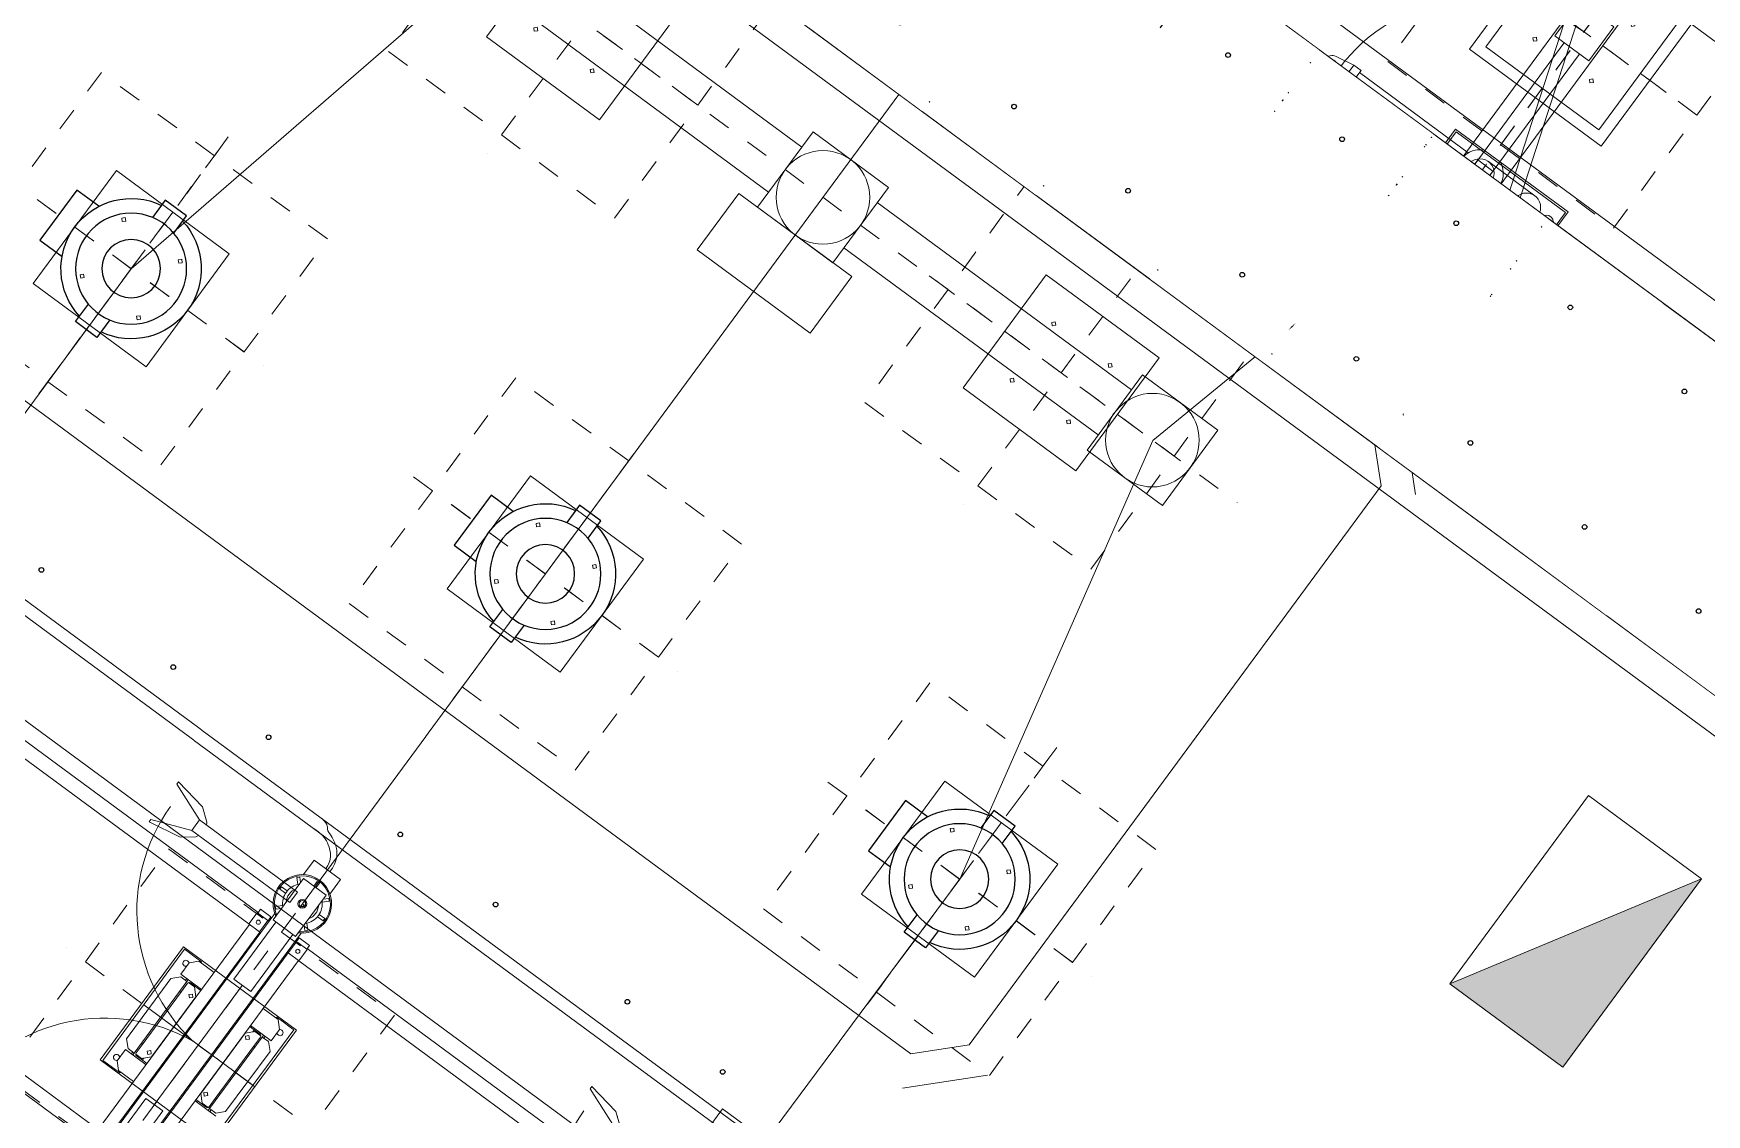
# Model space of a CAD drawing. Header units: metres. Extents: x 432095 to 435012, y 2470938 to 2473256.
# Drawn here: x 433775.65 to 433782.8, y 2471294.98 to 2471299.6 of the extents above; entities that cross this region are included whole.
import ezdxf

# ---------------------------------------------------------------- set-up
doc = ezdxf.new("R2010")
doc.units = ezdxf.units.M
doc.header["$MEASUREMENT"] = 0
doc.set_wipeout_variables(frame=1)
doc.linetypes.add('MB D$0$DASHDOT', pattern=[1, 0.5, -0.25, 0, -0.25])
doc.linetypes.add('MB D$0$HIDDEN', pattern=[0.375, 0.25, -0.125])
doc.layers.add('cong trinh tram 110kv', color=7, linetype='Continuous', lineweight=5)
doc.layers.add('MB D$0$TAM TB MOI', color=9, linetype='MB D$0$HIDDEN', lineweight=20)
for name, color, linetype in [('MB D$0$1.TB MOI', 3, 'Continuous'), ('MB D$0$4-Net thay', 4, 'Continuous'), ('MB D$0$muong cap', 4, 'Continuous')]:
    doc.layers.add(name, color=color, linetype=linetype)

# ---------------------------------------------------------------- blocks, each defined once
blk = doc.blocks.new('*U37')
at = {"color": 8}
blk.add_wipeout([(950, -140), (950, 680), (-250, 680), (-250, -140)], dxfattribs=at).dxf.layer = 'MB D$0$4-Net thay'
at = {"layer": 'MB D$0$4-Net thay', "color": 8}
for centre in [(0, 260), (700, 260)]:
    blk.add_circle(centre, 10, dxfattribs=at)
blk = doc.blocks.new('*U38')
at = {"layer": 'MB D$0$muong cap', "color": 0, "linetype": 'ByBlock', "lineweight": -2, "transparency": 16777216}
for p in [(0, 0), (3618, 0)]:
    blk.add_blockref('*U37', p, dxfattribs=at)
for p in [(2412, 0), (4824, 0)]:
    blk.add_blockref('*U37', p, dxfattribs=at)
blk.add_blockref('*U37', (1206, 0), dxfattribs=at)
blk = doc.blocks.new('MB D$0$Mong TB')
at = {"layer": 'cong trinh tram 110kv', "linetype": 'MB D$0$HIDDEN', "ltscale": 1.5}
for p, q in [((0, -700.1), (0, 699.9)), ((700, -0.1), (-700, -0.1))]:
    blk.add_line(p, q, dxfattribs=at)
at = {"layer": 'cong trinh tram 110kv', "linetype": 'MB D$0$HIDDEN'}
blk.add_lwpolyline([(-600, -600.1), (600, -600.1), (600, 599.9), (-600, 599.9)], close=True, dxfattribs=at)
at = {"layer": 'cong trinh tram 110kv'}
for points in [[(-300, -300.1), (300, -300.1), (300, 299.9), (-300, 299.9)], [(-150, 160.5), (-139.4, 149.9), (-150, 139.3), (-160.6, 149.9)], [(150, 160.5), (139.4, 149.9), (150, 139.3), (160.6, 149.9)], [(-150, -160.7), (-139.4, -150.1), (-150, -139.5), (-160.6, -150.1)], [(150, -160.7), (139.4, -150.1), (150, -139.5), (160.6, -150.1)]]:
    blk.add_lwpolyline(points, close=True, dxfattribs=at)
blk = doc.blocks.new('MB D$0$MC13')
at = {"layer": 'cong trinh tram 110kv', "linetype": 'MB D$0$DASHDOT', "ltscale": 0.5}
blk.add_line((0, -2200.7), (0, 2200.7), dxfattribs=at)
at = {"layer": 'cong trinh tram 110kv', "linetype": 'ByBlock'}
for p, q in [((-120, 200), (-120, 1550)), ((120, 200), (120, 1550)), ((-120, -1550), (-120, -200)), ((120, -1550), (120, -200))]:
    blk.add_line(p, q, dxfattribs=at)
for points in [[(-200, 1550), (-200, 1950), (200, 1950), (200, 1550)], [(-500, -300), (-500, 300), (-200, 300), (-200, -300)], [(-200, -200), (-200, 200), (200, 200), (200, -200)], [(-200, -1950), (-200, -1550), (200, -1550), (200, -1950)]]:
    blk.add_lwpolyline(points, close=True, dxfattribs=at)
for centre in [(0, 1750), (0, 0), (0, -1750)]:
    blk.add_circle(centre, 200, dxfattribs=at)
blk = doc.blocks.new('MB D$0$TI')
at = {"layer": 'MB D$0$1.TB MOI', "color": 0, "linetype": 'ByBlock'}
for points in [[(56.6, 230.7), (56.6, 323), (-56.6, 323), (-56.6, 230.7)], [(-269, -132.9), (-386.1, -132.9), (-386.1, 133.1), (-268.9, 133.1)], [(56.6, -230.4), (56.6, -322.6), (-56.6, -322.6), (-56.6, -230.4)]]:
    blk.add_lwpolyline(points, dxfattribs=at)
for centre, radius in [((0, 0.2), 237.4), ((0, 0), 125)]:
    blk.add_circle(centre, radius, dxfattribs=at)
for start, end in [(100.88073, 259.11927), (280.88073, 79.11927)]:
    blk.add_arc((0, 0), 300, start, end, dxfattribs=at)
at = {"layer": 'MB D$0$TAM TB MOI', "linetype": 'MB D$0$DASHDOT', "ltscale": 0.5}
for p, q in [((0, 664.1), (0, -664.1)), ((601.2, 0), (-601.2, 0))]:
    blk.add_line(p, q, dxfattribs=at)
blk = doc.blocks.new('MB D$0$DCL1Lt')
at = {"layer": 'cong trinh tram 110kv', "linetype": 'ByBlock'}
blk.add_hatch(color=256, dxfattribs=at).paths.add_polyline_path([(2144.1, 997.3), (2131.4, 984.6), (2194.2, 984.6), (2194.2, 1068.7), (2131.4, 1068.7), (2144.1, 1056), (2181.5, 1056), (2181.5, 997.3)])
at = {"layer": 'cong trinh tram 110kv', "linetype": 'ByBlock', "ltscale": 500}
for p, q in [((-2300, 1002.1), (2582.1, 1002.1)), ((705.8, 1054.5), (849.9, 1054.5)), ((705.8, 1051.3), (849.9, 1051.3)), ((705.8, 1047.6), (849.9, 1047.6)), ((705.8, 1043), (849.9, 1043)), ((705.8, 1014), (849.9, 1014)), ((705.8, 1008.4), (849.9, 1008.4)), ((705.8, 1005.6), (849.9, 1005.6)), ((2582.1, 959.2), (-2300, 959.2)), ((1925.1, -530.8), (2424.7, 965.7)), ((1980, -530.8), (2479.6, 965.7)), ((2245.8, 838.5), (2428.4, 986.9)), ((2288.3, 796.1), (2470.8, 944.5))]:
    blk.add_line(p, q, dxfattribs=at)
at = {"layer": 'cong trinh tram 110kv', "linetype": 'MB D$0$DASHDOT', "ltscale": 0.5}
for p, q in [((592.5, 1028.3), (2087.9, 1028.3)), ((2199.6, 749.9), (2496.7, 1012.8)), ((2200, -1096.5), (2200, 918.7)), ((2355.7, 750), (1366.6, 749.7)), ((2637.1, 0), (-2829.6, 0))]:
    blk.add_line(p, q, dxfattribs=at)
at = {"layer": 'cong trinh tram 110kv', "linetype": 'ByBlock'}
for p, q in [((705, 1058.3), (2127.4, 1058.3)), ((2144.1, 1056), (2131.4, 1068.7)), ((2252.7, 1038.1), (2194.2, 1038.1)), ((2194.2, 1027), (2240.9, 1027)), ((2240.9, 1027), (2240.9, 918.8)), ((2252.7, 906.5), (2252.7, 1038.1)), ((2522.7, 750), (2522.7, 1002.1)), ((2582.1, 750), (2582.1, 1002.1)), ((705, 998.3), (2127.4, 998.3)), ((2100, 968.3), (2100, 790)), ((2300, 968.3), (2100, 968.3)), ((2144.1, 997.3), (2131.4, 984.6)), ((2300, -990.9), (2300, 968.3)), ((2240.9, 918.8), (2146.1, 918.8)), ((2146.1, 918.8), (2146.1, 906.5)), ((1492, 799.8), (1409.1, 785.7)), ((2100, -710), (2100, 850)), ((2160, 90), (2160, 790)), ((2446.6, 810.8), (2199.9, 810.8)), ((2240, 90), (2240, 790)), ((1409.1, 713.2), (1492, 697.9)), ((2446.6, 689), (2199.9, 689))]:
    blk.add_line(p, q, dxfattribs=at)
at = {"layer": 'cong trinh tram 110kv', "linetype": 'ByBlock', "ltscale": 0.8}
for p, q in [((2108.3, 790), (1530.5, 789.7)), ((2108.3, 710), (1530.5, 709.7))]:
    blk.add_line(p, q, dxfattribs=at)
at = {"layer": 'cong trinh tram 110kv', "linetype": 'ByBlock', "ltscale": 500}
for points in [[(2602.3, 1147), (2004.6, 1147), (2004.6, 660.3), (2602.3, 660.3)], [(2593.9, 1138.6), (2013, 1138.6), (2013, 668.6), (2593.9, 668.6)], [(2290, 87.9), (2110, 87.9), (2110, -92.1), (2290, -92.1)]]:
    blk.add_lwpolyline(points, close=True, dxfattribs=at)
at = {"layer": 'cong trinh tram 110kv', "linetype": 'ByBlock'}
for points in [[(2172.9, 968.3), (2127.4, 968.3), (2127.4, 1067.5), (2172.9, 1067.5)], [(2271, 1012.5), (2172.9, 1012.5), (2172.9, 968.3), (2271, 968.3)], [(1530.5, 799.8), (1492, 799.8), (1492, 697.9), (1530.5, 697.9)]]:
    blk.add_lwpolyline(points, close=True, dxfattribs=at)
for points in [[(2131.4, 1068.7), (2194.2, 1068.7), (2194.2, 984.6), (2131.4, 984.6)], [(2144.1, 1056), (2181.5, 1056), (2181.5, 997.3), (2144.1, 997.3)], [(2297.1, 773.7), (2252.7, 906.5), (2143.7, 906.5), (2104.5, 779.5)], [(2067.1, -349.8), (1850.2, -349.8), (1850.2, 349.8), (2549.8, 349.8), (2549.8, -349.8), (2333.1, -349.8)]]:
    blk.add_lwpolyline(points, dxfattribs=at)
at = {"layer": 'cong trinh tram 110kv', "linetype": 'ByBlock', "ltscale": 700}
blk.add_lwpolyline([(2240, 710), (2160, 710), (2160, 790), (2240, 790)], close=True, dxfattribs=at)
at = {"layer": 'cong trinh tram 110kv', "linetype": 'ByBlock', "ltscale": 500}
for centre, radius in [((2449.6, 965.7), 30), ((2199.9, 749.9), 60.9), ((2446.7, 749.9), 60.9)]:
    blk.add_circle(centre, radius, dxfattribs=at)
at = {"layer": 'cong trinh tram 110kv', "linetype": 'ByBlock'}
for centre, radius in [((1415.8, 749.5), 18.1), ((2552.4, 750), 29.7)]:
    blk.add_circle(centre, radius, dxfattribs=at)
at = {"layer": 'cong trinh tram 110kv', "linetype": 'ByBlock', "ltscale": 700}
blk.add_arc((2200, 750), 100, 293.57818, 246.42182, dxfattribs=at)
at = {"layer": 'cong trinh tram 110kv', "linetype": 'ByBlock'}
blk.add_arc((1415.8, 749.5), 36.9, 98.82639, 259.54634, dxfattribs=at)
at = {"layer": 'cong trinh tram 110kv', "linetype": 'ByBlock', "ltscale": 0.8}
blk.add_arc((2200, 750), 750, 180, 270, dxfattribs=at)
blk = doc.blocks.new('MB D$0$DCL2L')
at = {"layer": 'cong trinh tram 110kv', "linetype": 'ByBlock'}
for p, q in [((-70, 646.4), (-70, -646.4)), ((70, 646.4), (70, -646.4)), ((-45, 620), (-45, 317)), ((45, 620), (45, 317)), ((130, 608), (2075, 608)), ((-130, 545), (-130, -545)), ((-75, 545), (-75, -545)), ((75, -545), (75, 545)), ((130, -545), (130, 545)), ((133, 545), (2072, 545)), ((-290, -295), (-290, 295)), ((-70, 290), (-75, 290)), ((45, 317), (-45, 317)), ((0, -317), (0, 317)), ((75, 290), (70, 290)), ((210, 290), (130, 290)), ((200, 295), (208.8, 295)), ((200, 290), (200, 295)), ((208, 291), (208, 290)), ((208.8, 295), (219, 295)), ((240, 260), (210, 290)), ((219, 295), (285, 295)), ((290, 295), (285, 295)), ((290, 295), (290, -295)), ((240, 260), (240, 200)), ((-233, 190), (-263, 160)), ((-263, -160), (-263, 160)), ((-130, 200), (-240, 200)), ((-200, 190), (-233, 190)), ((-208, 190), (-208, 200)), ((-200, 190), (-200, 200)), ((-200, -190), (-200, 190)), ((-194, 185), (-194, 141.5)), ((-192.5, 190), (-161, 190)), ((-189.7, 192.7), (-189.7, 190)), ((-141.5, 194), (-185, 194)), ((-131, 160), (-161, 190)), ((-130, 194), (-141.5, 194)), ((-137, 200), (-137, 198.5)), ((-131, 160), (-131, -160)), ((-130, 154), (-131, 154)), ((-70, 200), (-75, 200)), ((-70, 194), (-75, 194)), ((-70, 154), (-75, 154)), ((75, 200), (70, 200)), ((75, 194), (70, 194)), ((75, 154), (70, 154)), ((240, 200), (130, 200)), ((141.5, 194), (130, 194)), ((131, 154), (130, 154)), ((161, 190), (131, 160)), ((131, -160), (131, 160)), ((137, 198.5), (137, 200)), ((185, 194), (141.5, 194)), ((154.3, 194), (154.3, 183.3)), ((192.5, 190), (161, 190)), ((182.6, 193), (182.6, 194)), ((194, 141.5), (194, 185)), ((200, 200), (200, 190)), ((200, 190), (200, -190)), ((200, 190), (233, 190)), ((208, 200), (208, 190)), ((263, 160), (233, 190)), ((263, 160), (263, -160)), ((-198.5, 137), (-200, 137)), ((-194, 141.5), (-194, -141.5)), ((194, -141.5), (194, 141.5)), ((200, 137), (198.5, 137)), ((290, 0), (-290, 0)), ((-200, -137), (-198.5, -137)), ((-194, -141.5), (-194, -185)), ((194, -185), (194, -141.5)), ((198.5, -137), (200, -137)), ((-263, -160), (-233, -190)), ((-240, -260), (-240, -200)), ((-240, -200), (-130, -200)), ((-200, -190), (-233, -190)), ((-208, -200), (-208, -190)), ((-200, -200), (-200, -190)), ((-192.5, -190), (-161, -190)), ((-185, -194), (-141.5, -194)), ((-182.6, -193), (-182.6, -194)), ((-161, -190), (-131, -160)), ((-154.3, -194), (-154.3, -183.3)), ((-141.5, -194), (-130, -194)), ((-137, -198.5), (-137, -200)), ((-131, -154), (-130, -154)), ((-75, -154), (-70, -154)), ((-75, -194), (-70, -194)), ((-75, -200), (-70, -200)), ((70, -154), (75, -154)), ((70, -194), (75, -194)), ((70, -200), (75, -200)), ((130, -154), (131, -154)), ((130, -194), (141.5, -194)), ((130, -200), (240, -200)), ((131, -160), (161, -190)), ((137, -200), (137, -198.5)), ((141.5, -194), (185, -194)), ((192.5, -190), (161, -190)), ((189.7, -192.7), (189.7, -190)), ((200, -190), (200, -200)), ((200, -190), (233, -190)), ((208, -190), (208, -200)), ((233, -190), (263, -160)), ((240, -260), (240, -200)), ((-240, -260), (-210, -290)), ((210, -290), (240, -260)), ((-290, -295), (-285, -295)), ((-219, -295), (-285, -295)), ((-208.8, -295), (-219, -295)), ((-210, -290), (-130, -290)), ((-200, -295), (-208.8, -295)), ((-208, -291), (-208, -290)), ((-200, -290), (-200, -295)), ((-75, -290), (-70, -290)), ((-45, -317), (45, -317)), ((-45, -620), (-45, -317)), ((45, -620), (45, -317)), ((70, -290), (75, -290)), ((130, -290), (210, -290)), ((200, -295), (200, -290)), ((208.8, -295), (200, -295)), ((208, -290), (208, -291)), ((208.8, -295), (219, -295)), ((219, -295), (285, -295)), ((290, -295), (285, -295)), ((-133, -545), (-2062, -545)), ((-133, -545), (-131, -545)), ((-133, -605), (-133, -545)), ((-83, -545), (-131, -545)), ((-76, -545), (-83, -545)), ((-76, -545), (-74, -545)), ((-76, -605), (-76, -545)), ((-70, -545), (-74, -545)), ((70, -545), (74, -545)), ((76, -545), (74, -545)), ((76, -545), (76, -605)), ((76, -545), (83, -545)), ((83, -545), (131, -545)), ((133, -545), (131, -545)), ((133, -545), (133, -605)), ((2072, -545), (133, -545)), ((-130, -608), (-2065, -608)), ((-133, -605), (-131, -605)), ((-83, -605), (-131, -605)), ((-130, -605), (-130, -625)), ((-130, -625), (-75, -625)), ((-76, -605), (-83, -605)), ((-76, -605), (-74, -605)), ((-75, -605), (-75, -625)), ((-70, -608), (-75, -608)), ((-70, -605), (-74, -605)), ((-60, -620), (60, -620)), ((-60, -840), (-60, -620)), ((60, -620), (60, -840)), ((70, -605), (74, -605)), ((75, -608), (70, -608)), ((76, -605), (74, -605)), ((75, -625), (75, -605)), ((130, -625), (75, -625)), ((76, -605), (83, -605)), ((83, -605), (131, -605)), ((130, -625), (130, -605)), ((2075, -608), (130, -608)), ((133, -605), (131, -605)), ((-1967, -655), (-1967, -1110)), ((-77.1, -664.4), (-85.6, -672.9)), ((-85.6, -672.9), (-64.2, -694.3)), ((-60, -681.5), (-77.1, -664.4)), ((77.1, -664.4), (60, -681.5)), ((64.2, -694.3), (85.6, -672.9)), ((85.6, -672.9), (77.1, -664.4)), ((567.2, -722.3), (735.1, -656.6)), ((-1627.8, -777.7), (-1459.9, -843.4)), ((-1627.8, -777.7), (-1459.9, -843.4)), ((-84.8, -744), (-115, -744)), ((-115, -744), (-115, -756)), ((-115, -756), (-84.8, -756)), ((-9, -741), (0, -741)), ((-9, -750), (-9, -741)), ((0, -750), (-9, -750)), ((0, -741), (0, -750)), ((115, -744), (84.8, -744)), ((84.8, -756), (115, -756)), ((115, -756), (115, -744)), ((567.2, -777.7), (735.1, -843.4)), ((-64.2, -805.7), (-85.6, -827.1)), ((-85.6, -827.1), (-77.1, -835.6)), ((-77.1, -835.6), (-60, -818.5)), ((-70, -853.6), (-70, -930)), ((60, -840), (-60, -840)), ((-6, -840), (-6, -865)), ((6, -865), (6, -840)), ((60, -818.5), (77.1, -835.6)), ((85.6, -827.1), (64.2, -805.7)), ((70, -853.6), (70, -930)), ((77.1, -835.6), (85.6, -827.1)), ((-6, -865), (6, -865)), ((-70, -930), (70, -930)), ((-1967, -1110), (-2567, -1110))]:
    blk.add_line(p, q, dxfattribs=at)
for points in [[(735.1, -656.6), (735.1, -644.5), (589.2, -669.4), (536, -710.4), (530.3, -722.3)], [(-1459.9, -843.4), (-1459.9, -855.5), (-1605.8, -830.6), (-1659, -789.6), (-1664.7, -777.7)], [(-1459.9, -843.4), (-1459.9, -855.5), (-1605.8, -830.6), (-1659, -789.6), (-1664.7, -777.7)], [(735.1, -843.4), (735.1, -855.5), (589.2, -830.6), (536, -789.6), (530.3, -777.7)]]:
    blk.add_lwpolyline(points, dxfattribs=at)
for points in [[(46.1, -722.3), (46.1, -777.7), (567.2, -777.7), (567.2, -722.3)], [(2595.4, -1093.2), (2595.4, -1038.2), (-2045.9, -1038.2), (-2045.9, -1093.2)]]:
    blk.add_lwpolyline(points, close=True, dxfattribs=at)
for centre, radius in [((-105, -575), 9), ((105, -575), 9), ((0, -750), 19), ((0, -750), 14)]:
    blk.add_circle(centre, radius, dxfattribs=at)
for centre, radius, start, end in [((-65.4, 760.6), 766.4, 277.08925, 359.25049), ((219, 291), 11, 158.67631, 180), ((250, 250), 13, 219.71514, 140.28486), ((-185, 185), 9, 90, 180), ((-141.5, 198.5), 4.5, 270, 0), ((141.5, 198.5), 4.5, 180, 270), ((185, 185), 9, 0, 90), ((-198.5, 141.5), 4.5, 270, 0), ((198.5, 141.5), 4.5, 180, 270), ((-2260.5, -760.6), 766.5, 0.731, 82.90839), ((-2260.5, -760.6), 766.5, 0.731, 82.90839), ((-65.5, -760.6), 766.5, 0.731, 82.90839), ((-198.5, -141.5), 4.5, 0, 90), ((198.5, -141.5), 4.5, 90, 180), ((-185, -185), 9, 180, 270), ((-141.5, -198.5), 4.5, 0, 90), ((141.5, -198.5), 4.5, 90, 180), ((185, -185), 9, 270, 0), ((-250, -250), 13, 39.71514, 320.28486), ((250, -250), 13, 219.71514, 140.28486), ((-219, -291), 11, 338.67631, 0), ((219, -291), 11, 180, 201.32369), ((0, -750), 125, 118.6854, 61.3146), ((-105, -590), 7, 66.78725, 113.21275), ((105, -590), 7, 66.78725, 113.21275), ((0, -750), 120, 120, 60), ((0, -750), 85, 134.90087, 225.09913), ((0, -750), 70.1, 148.85988, 211.14012), ((0, -750), 85, 314.90087, 45.09913), ((0, -750), 70.1, 328.85988, 31.14012)]:
    blk.add_arc(centre, radius, start, end, dxfattribs=at)
for centre, major_axis, start_param, end_param in [((161.4, 184), (0, -6), 3.237864, 4.27628), ((180.5, 193), (0, -3), 0, 1.570796), ((-180.5, -193), (0, -3), 3.141593, 4.712389), ((-161.4, -184), (0, -6), 0.096272, 1.134688)]:
    blk.add_ellipse(centre, major_axis=major_axis, ratio=0.707107, start_param=start_param, end_param=end_param, dxfattribs=at)
for points, knots in [([(98.1, -1066.2), (87.4, -1062.4), (60.5, -1052.7), (15, -1027.5), (-12.8, -978), (-13, -942.8), (-13, -930.1)], [0, 0, 0, 0, 34.058943, 85.88925, 153.134698, 191.010686, 191.010686, 191.010686, 191.010686]), ([(149.1, -1038.2), (127.3, -1038.5), (92.1, -1039.1), (47.5, -1011.4), (17.2, -982.4), (9.4, -950.2), (8.6, -935.3), (8.3, -930)], [0, 0, 0, 0, 63.404862, 102.845867, 154.560455, 183.775775, 199.614883, 199.614883, 199.614883, 199.614883]), ([(149.1, -1093.2), (137.9, -1091.8), (117.3, -1089.3), (104.1, -1073.5), (98.1, -1066.2)], [0, 0, 0, 0, 32.303094, 59.640389, 59.640389, 59.640389, 59.640389])]:
    blk.add_open_spline(points, degree=3, knots=knots, dxfattribs=at)
blk = doc.blocks.new('*U39')
at = {"color": 8}
blk.add_wipeout([(350, -720), (350, 500), (-250, 500), (-250, -720)], dxfattribs=at).dxf.layer = 'MB D$0$4-Net thay'
at = {"layer": 'MB D$0$4-Net thay', "color": 8}
for centre in [(50, 250), (50, -470)]:
    blk.add_circle(centre, 10, dxfattribs=at)
blk = doc.blocks.new('*U40')
at = {"layer": 'MB D$0$muong cap', "color": 0, "linetype": 'ByBlock', "lineweight": -2, "transparency": 16777216}
blk.add_blockref('*U39', (2424, 0), dxfattribs=at)
blk.add_blockref('*U39', (3030, 0), dxfattribs=at)
blk.add_blockref('*U39', (3636, 0), dxfattribs=at)
blk.add_blockref('*U39', (4242, 0), dxfattribs=at)
blk.add_blockref('*U39', (4848, 0), dxfattribs=at)
blk.add_blockref('*U39', (5454, 0), dxfattribs=at)
blk.add_blockref('*U39', (6060, 0), dxfattribs=at)
blk.add_blockref('*U39', (6666, 0), dxfattribs=at)

msp = doc.modelspace()

# ---------------------------------------------------------------- hatches: boundary and pattern name
at = {"layer": 'cong trinh tram 110kv'}
msp.add_hatch(color=256, dxfattribs=at).paths.add_polyline_path([(433781.7064, 2471295.5377), (433782.7826, 2471295.9868), (433782.1894, 2471295.1817), (433782.1089, 2471295.2411)])

# ---------------------------------------------------------------- linework, layer by layer
msp.add_line((433781.7064, 2471295.5377), (433782.7826, 2471295.9868), dxfattribs=at)
msp.add_line((433781.7064, 2471295.5377), (433782.7826, 2471295.9868), dxfattribs=at)
for points in [[(433776.6613, 2471304.1201), (433785.9203, 2471297.2978)], [(433782.0266, 2471298.8004), (433777.4523, 2471302.1709), (433776.7998, 2471301.2854), (433781.3741, 2471297.9148)], [(433781.4118, 2471297.6659), (433779.6509, 2471295.2761)]]:
    msp.add_lwpolyline(points, dxfattribs=at)
msp.add_lwpolyline([(433782.7826, 2471295.9868), (433782.1894, 2471295.1817), (433781.7064, 2471295.5377), (433782.2996, 2471296.3427)], close=True, dxfattribs=at)

# ---------------------------------------------------------------- next in the draw order: block references
at = {"layer": 'cong trinh tram 110kv', "xscale": 0.001000000032834317, "yscale": 0.001000000032834317, "zscale": 0.001, "rotation": 143.6153590623919}
msp.add_blockref('*U38', (433781.9394, 2471298.5168), dxfattribs=at)

# ---------------------------------------------------------------- next in the draw order: linework, layer by layer
at = {"layer": 'cong trinh tram 110kv'}
for p, q in [((433781.5589, 2471297.6296), (433781.5038, 2471297.9931)), ((433781.4118, 2471297.6659), (433781.3741, 2471297.9148))]:
    msp.add_line(p, q, dxfattribs=at)
msp.add_lwpolyline([(433779.402, 2471295.2384), (433774.8277, 2471298.609), (433774.1752, 2471297.7234), (433778.7495, 2471294.3529)], dxfattribs=at)

# ---------------------------------------------------------------- next in the draw order: block references
at = {"layer": 'cong trinh tram 110kv', "xscale": 0.001000000032834317, "yscale": 0.001000000032834317, "zscale": 0.001, "rotation": 143.6153590623919}
for p in [(433778.0072, 2471299.6503), (433782.2794, 2471299.6077)]:
    msp.add_blockref('MB D$0$Mong TB', p, dxfattribs=at)

# ---------------------------------------------------------------- next in the draw order: block references
msp.add_blockref('*U38', (433779.3148, 2471294.9549), dxfattribs=at)

# ---------------------------------------------------------------- next in the draw order: linework, layer by layer
at = {"layer": 'cong trinh tram 110kv'}
for p, q in [((433786.4746, 2471295.7801), (433765.9665, 2471310.8915)), ((433779.6509, 2471295.2761), (433779.402, 2471295.2384)), ((433779.7292, 2471295.1464), (433779.3657, 2471295.0913))]:
    msp.add_line(p, q, dxfattribs=at)
for points in [[(433778.2923, 2471301.6143), (433778.2923, 2471301.6143), (433777.6169, 2471299.938), (433776.0682, 2471298.5948), (433774.5839, 2471296.5806), (433773.0742, 2471294.5306), (433771.4351, 2471291.0591)], [(433780.0642, 2471300.3086), (433780.0642, 2471300.3086), (433779.0257, 2471298.8999), (433777.8392, 2471297.2903), (433776.7999, 2471295.8794)], [(433781.8345, 2471299.0042), (433781.8345, 2471299.0042), (433780.4369, 2471297.8601), (433779.6104, 2471295.9848), (433778.567, 2471294.5773), (433776.6175, 2471291.9197), (433773.7858, 2471289.3269)]]:
    msp.add_lwpolyline(points, dxfattribs=at)

# ---------------------------------------------------------------- next in the draw order: block references
at = {"layer": 'cong trinh tram 110kv', "zscale": 0.001}
for name, p, xscale, yscale, rotation in [('MB D$0$DCL1Lt', (433780.5085, 2471300.9127), -0.001000000032834317, 0.00100000003283925, 143.6153590623919), ('MB D$0$MC13', (433779.0257, 2471298.9), -0.001000000045165598, 0.00100000003283925, 233.6153637256497), ('MB D$0$Mong TB', (433776.0681, 2471298.5948), 0.001000000032834317, 0.001000000032834317, 143.6153590623919), ('MB D$0$TI', (433776.0678, 2471298.5951), -0.001000000032834317, 0.00100000003283925, 143.6153590623919), ('MB D$0$Mong TB', (433780.044, 2471298.1495), 0.001000000032834317, 0.001000000032834317, 143.6153590623919), ('MB D$0$Mong TB', (433777.8392, 2471297.2898), 0.001000000032834317, 0.001000000032834317, 143.6153590623919), ('MB D$0$TI', (433777.8392, 2471297.2903), -0.001000000032834317, 0.00100000003283925, 143.6153590623919), ('MB D$0$DCL2L', (433776.355, 2471295.2756), 0.001000000032834317, 0.001000000032834317, 143.6153590623919), ('MB D$0$Mong TB', (433779.6103, 2471295.9847), 0.001000000032834317, 0.001000000032834317, 143.6153590623919), ('MB D$0$TI', (433779.6104, 2471295.9848), -0.001000000032834317, 0.00100000003283925, 143.6153590623919), ('MB D$0$Mong TB', (433776.355, 2471295.2755), -0.001000000032834317, 0.00100000003283925, 143.6153590623919)]:
    msp.add_blockref(name, p, dxfattribs=dict(at, xscale=xscale, yscale=yscale, rotation=rotation))

# ---------------------------------------------------------------- next in the draw order: block references
at = {"layer": 'cong trinh tram 110kv', "xscale": 0.001000000032834317, "yscale": 0.001000000032834317, "zscale": 0.001, "rotation": 143.6153590623919}
msp.add_blockref('*U40', (433784.9099, 2471295.8648), dxfattribs=at)

# ---------------------------------------------------------------- next in the draw order: linework, layer by layer
at = {"layer": 'cong trinh tram 110kv'}
for p, q in [((433765.8368, 2471310.8132), (433786.2788, 2471295.7505)), ((433765.1113, 2471309.8323), (433784.3315, 2471295.6699)), ((433765.0749, 2471309.6852), (433784.2017, 2471295.5917))]:
    msp.add_line(p, q, dxfattribs=at)

doc.saveas('drawing.dxf')
